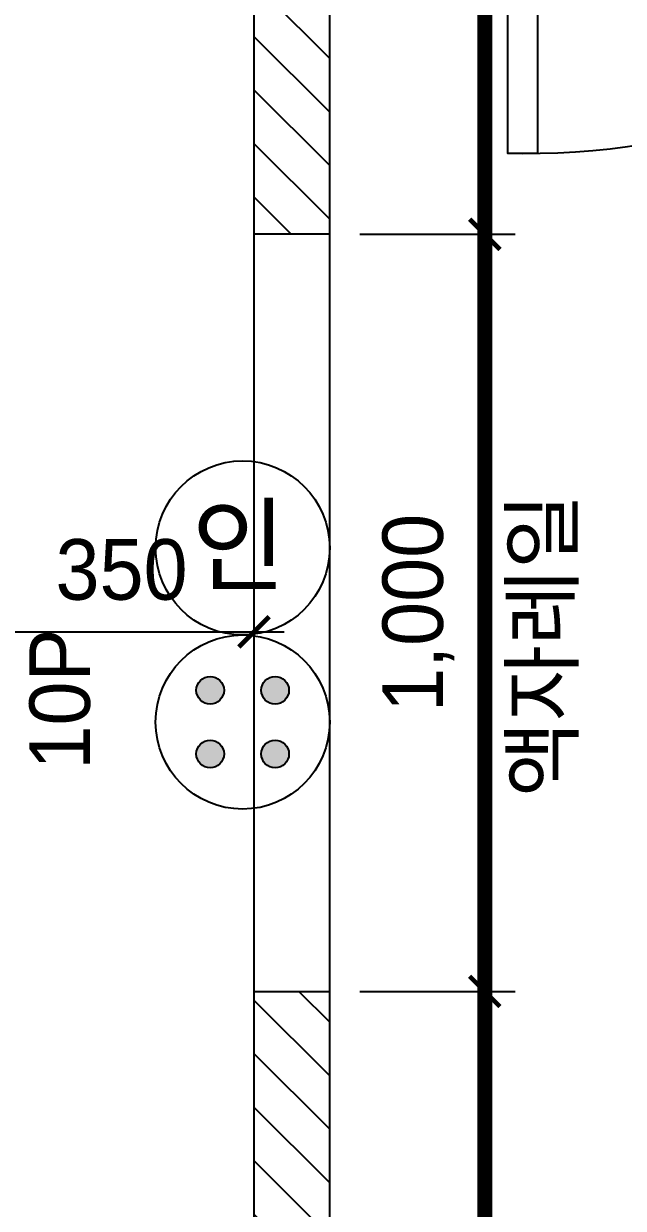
# Model space of a CAD drawing. Header units: millimetres. Extents: x 118028 to 193504, y 42792 to 96100.
# Drawn here: x 180572 to 181364, y 83453 to 85018 of the extents above; entities that cross this region are included whole.
import ezdxf

# ---------------------------------------------------------------- set-up
doc = ezdxf.new("R2010")
doc.units = ezdxf.units.MM
doc.header["$LTSCALE"] = 30
doc.header["$PDMODE"] = 3
doc.linetypes.add('DASHEDX2', pattern=[1.5, 1, -0.5])
doc.linetypes.add('HID', pattern=[2.3, 1.5, -0.8])
doc.layers.get('DEFPOINTS').update_dxf_attribs({"color": 248})
for name, color, linetype in [('0-ELC TEXT', 7, 'Continuous'), ('03-WAL NEW', 3, 'Continuous'), ('07-DIM WAL', 5, 'Continuous'), ('2CONTINUOUS', 2, 'Continuous'), ('3.기호.계단선', 30, 'Continuous'), ('CO-DOOR', 8, 'Continuous'), ('설비', 140, 'Continuous')]:
    doc.layers.add(name, color=color, linetype=linetype)
doc.styles.add('HY 울릉도 L', font='')
doc.styles.add('코레일둥고', font='Korail_Round_Gothic_Medium.ttf')
doc.styles.get('HY 울릉도 L').set_extended_font_data('HY울릉도L')
doc.dimstyles.new('40', dxfattribs={"dimscale": 40, "dimtxt": 2, "dimasz": 1, "dimexe": 1, "dimexo": 1, "dimgap": 1, "dimtad": 1, "dimdec": 0, "dimrnd": 0.05, "dimdsep": 46, "dimlunit": 6, "dimtxsty": 'HY 울릉도 L', "dimblk": 'ARCHTICK', "dimcen": 2.5, "dimdle": 1, "dimclrd": 133, "dimclre": 133, "dimclrt": 30, "dimadec": 0, "dimazin": 0, "dimtfac": 1, "dimtdec": 0, "dimtix": 1, "dimtmove": 2, "dimatfit": 3, "dimldrblk": 'ARCHTICK', "dimfxl": 1, "dimlwd": -1, "dimlwe": -1, "dimarcsym": 0})

# ---------------------------------------------------------------- blocks, each defined once
blk = doc.blocks.new('vusaudeh')
at = {"layer": '2CONTINUOUS'}
blk.add_lwpolyline([(155176.4, 81983.8), (155176.4, 85997.8), (155381.4, 85997.8), (155381.4, 81983.8)], dxfattribs=at)
at = {"layer": 'CO-DOOR'}
blk.add_lwpolyline([(155451.4, 84846.8), (155451.4, 85786.8), (155411.4, 85786.8), (155411.4, 84846.8)], close=True, dxfattribs=at)
blk.add_arc((155442.1, 85761.3), 914.6, 269.3254, 1.5962, dxfattribs=at)
blk = doc.blocks.new('cjswjdehds')
at = {"layer": '03-WAL NEW'}
h = blk.add_hatch(dxfattribs=at)
h.set_pattern_fill('_USER', color=256, scale=50, angle=135, pattern_type=0)
h.set_pattern_definition([(135, (273214.78, -123514.83), (-35.355339, -35.355339), [])])
h.paths.add_polyline_path([(180876.4, 83739.8), (180876.4, 81983.8), (180876.4, 81983.8), (180976.4, 81983.8), (180976.4, 83739.8)])
h.paths.add_polyline_path([(180976.4, 85997.8), (180926.4, 85997.8, 0.414214), (180876.4, 85947.8), (180876.4, 84322.8), (180876.4, 84739.8), (180976.4, 84739.8)])
h.paths.add_polyline_path([(181181.4, 81147.8), (181181.4, 81983.8), (180976.4, 81983.8), (180876.4, 81983.8), (180876.4, 81963.8), (181161.4, 81963.8), (181161.4, 81167.8), (180876.4, 81167.8), (180876.4, 81147.8), (180976.4, 81147.8)])
h.paths.add_polyline_path([(180766.8, 86322.2), (180929.1, 86169.6), (180817.1, 86050.6), (180654.9, 86203.1)], flags=9)
at = {"layer": '03-WAL NEW', "transparency": 33554687}
blk.add_lwpolyline([(180976.4, 85997.8), (180926.4, 85997.8, 0.414214), (180876.4, 85947.8), (180876.4, 81147.8), (180976.4, 81147.8)], format="xyb", dxfattribs=at)
blk.add_lwpolyline([(180876.4, 83739.8), (180976.4, 83739.8), (180976.4, 84739.8), (180876.4, 84739.8)], close=True, dxfattribs=at)
blk.add_blockref('vusaudeh', (25800, 0))
blk = doc.blocks.new('_ArchTick')
at = {"color": 0, "linetype": 'ByBlock', "const_width": 0.15}
blk.add_lwpolyline([(-0.5, -0.5), (0.5, 0.5)], dxfattribs=at)
blk = doc.blocks.new('*D125')
at = {"layer": '07-DIM WAL', "color": 133, "transparency": 16777216}
for p, q in [((180526.4, 84254.8), (180526.4, 84254.8)), ((180876.4, 84254.8), (180876.4, 84254.8)), ((180486.4, 84214.8), (180916.4, 84214.8))]:
    blk.add_line(p, q, dxfattribs=at)
at = {"layer": 'DEFPOINTS', "color": 0, "transparency": 16777216}
for p in [(180526.4, 84214.8), (180876.4, 84214.8), (180876.4, 84214.8)]:
    blk.add_point(p, dxfattribs=at)
at = {"layer": '07-DIM WAL', "color": 133, "transparency": 16777216, "xscale": 40, "yscale": 40, "zscale": 40, "rotation": 180}
blk.add_blockref('_ArchTick', (180526.4, 84214.8), dxfattribs=at)
at = {"layer": '07-DIM WAL', "color": 133, "transparency": 16777216, "xscale": 40, "yscale": 40, "zscale": 40}
blk.add_blockref('_ArchTick', (180876.4, 84214.8), dxfattribs=at)
at = {"layer": '07-DIM WAL', "color": 30, "transparency": 16777216, "insert": (180701.4, 84296.6), "char_height": 80, "attachment_point": 5, "style": 'HY 울릉도 L'}
blk.add_mtext('350', dxfattribs=at)
blk = doc.blocks.new('4RNZHS')
at = {"layer": '설비'}
h = blk.add_hatch(color=140, dxfattribs=at)
edge = h.paths.add_edge_path()
edge.add_arc((244434.2, 96095.3), 18.3, -90, 270, ccw=False)
h = blk.add_hatch(color=140, dxfattribs=at)
edge = h.paths.add_edge_path()
edge.add_arc((244520, 96095.3), 18.3, 270, 630)
h = blk.add_hatch(color=140, dxfattribs=at)
edge = h.paths.add_edge_path()
edge.add_arc((244434.2, 96011.2), 18.3, -90, 270, ccw=False)
h = blk.add_hatch(color=140, dxfattribs=at)
edge = h.paths.add_edge_path()
edge.add_arc((244520, 96011.2), 18.3, 270, 630)
at = {"layer": '설비', "color": 140}
for centre, radius in [((244477.1, 96053.3), 115), ((244434.2, 96095.3), 18.3), ((244520, 96095.3), 18.3), ((244434.2, 96011.2), 18.3), ((244520, 96011.2), 18.3)]:
    blk.add_circle(centre, radius, dxfattribs=at)
blk = doc.blocks.new('DLSXJSPT')
at = {"layer": '설비', "color": 140}
blk.add_circle((242956, 103418.4), 115, dxfattribs=at)
at = {"layer": '설비', "color": 140, "style": '코레일둥고'}
blk.add_text('인', height=100, dxfattribs=at).set_placement((242888.1, 103372))
blk = doc.blocks.new('*D375')
at = {"layer": '07-DIM WAL', "color": 133, "transparency": 16777216}
for p, q in [((181181.4, 83699.8), (181181.4, 84779.8)), ((181016.4, 84739.8), (181221.4, 84739.8)), ((181016.4, 83739.8), (181221.4, 83739.8))]:
    blk.add_line(p, q, dxfattribs=at)
at = {"layer": 'DEFPOINTS', "color": 0, "transparency": 16777216}
for p in [(180976.4, 84739.8), (181181.4, 84739.8), (180976.4, 83739.8)]:
    blk.add_point(p, dxfattribs=at)
at = {"layer": '07-DIM WAL', "color": 133, "transparency": 16777216, "xscale": 40, "yscale": 40, "zscale": 40}
for p, rotation in [((181181.4, 84739.8), 90), ((181181.4, 83739.8), 270)]:
    blk.add_blockref('_ArchTick', p, dxfattribs=dict(at, rotation=rotation))
at = {"layer": '07-DIM WAL', "color": 30, "transparency": 16777216, "insert": (181093.5, 84239.8), "char_height": 80, "attachment_point": 5, "rotation": 90, "style": 'HY 울릉도 L'}
blk.add_mtext('1,000', dxfattribs=at)
blk = doc.blocks.new('*D376')
at = {"layer": '07-DIM WAL', "color": 133, "transparency": 16777216}
for p, q in [((181181.4, 84699.8), (181181.4, 86037.8)), ((181016.4, 85997.8), (181221.4, 85997.8)), ((181016.4, 84739.8), (181221.4, 84739.8))]:
    blk.add_line(p, q, dxfattribs=at)
at = {"layer": 'DEFPOINTS', "color": 0, "transparency": 16777216}
for p in [(180976.4, 85997.8), (181181.4, 85997.8), (180976.4, 84739.8)]:
    blk.add_point(p, dxfattribs=at)
at = {"layer": '07-DIM WAL', "color": 133, "transparency": 16777216, "xscale": 40, "yscale": 40, "zscale": 40}
for p, rotation in [((181181.4, 85997.8), 90), ((181181.4, 84739.8), 270)]:
    blk.add_blockref('_ArchTick', p, dxfattribs=dict(at, rotation=rotation))
at = {"layer": '07-DIM WAL', "color": 30, "transparency": 16777216, "insert": (181093.5, 85368.8), "char_height": 80, "attachment_point": 5, "rotation": 90, "style": 'HY 울릉도 L'}
blk.add_mtext('1,258', dxfattribs=at)
blk = doc.blocks.new('*D377')
at = {"layer": '07-DIM WAL', "color": 133, "transparency": 16777216}
for p, q in [((181181.4, 83779.8), (181181.4, 81943.8)), ((181016.4, 83739.8), (181221.4, 83739.8)), ((181068.9, 81983.8), (181221.4, 81983.8))]:
    blk.add_line(p, q, dxfattribs=at)
at = {"layer": 'DEFPOINTS', "color": 0, "transparency": 16777216}
for p in [(180976.4, 83739.8), (181028.9, 81983.8), (181181.4, 81983.8)]:
    blk.add_point(p, dxfattribs=at)
at = {"layer": '07-DIM WAL', "color": 133, "transparency": 16777216, "xscale": 40, "yscale": 40, "zscale": 40}
for p, rotation in [((181181.4, 83739.8), 90), ((181181.4, 81983.8), 270)]:
    blk.add_blockref('_ArchTick', p, dxfattribs=dict(at, rotation=rotation))
at = {"layer": '07-DIM WAL', "color": 30, "transparency": 16777216, "insert": (181094.3, 82861.8), "char_height": 80, "attachment_point": 5, "rotation": 90, "style": 'HY 울릉도 L'}
blk.add_mtext('1,756', dxfattribs=at)

msp = doc.modelspace()

# ---------------------------------------------------------------- linework, layer by layer
at = {"layer": '3.기호.계단선', "linetype": 'HID', "const_width": 20}
msp.add_lwpolyline([(181181.4, 85786.8), (181181.4, 82676.8)], dxfattribs=at)

# ---------------------------------------------------------------- block references
msp.add_blockref('cjswjdehds', (0, 0))
at = {"layer": '설비'}
for name, p in [('DLSXJSPT', (-62094.6, -19092.8)), ('4RNZHS', (-63615.7, -11957.7))]:
    msp.add_blockref(name, p, dxfattribs=at)

# ---------------------------------------------------------------- texts
at = {"layer": '0-ELC TEXT', "color": 7, "linetype": 'DASHEDX2', "style": '코레일둥고'}
msp.add_text('10P', height=80, rotation=90, dxfattribs=at).set_placement((180659.6, 84032.8))
at = {"layer": '3.기호.계단선', "linetype": 'HID', "style": '코레일둥고'}
msp.add_text('액자레일', height=80, rotation=90, dxfattribs=at).set_placement((181297, 83996.4))

# ---------------------------------------------------------------- dimensions: what is measured, and where the dimension line sits
at = {"layer": '07-DIM WAL'}
for base, p1, p2, picture, middle in [((181181.4, 85997.8), (180976.4, 84739.8), (180976.4, 85997.8), '*D376', (181093.5, 85368.8)), ((181181.4, 84739.8), (180976.4, 83739.8), (180976.4, 84739.8), '*D375', (181093.5, 84239.8)), ((181181.4, 81983.8), (180976.4, 83739.8), (181028.9, 81983.8), '*D377', (181094.3, 82861.8))]:
    dim = msp.add_linear_dim(base=base, p1=p1, p2=p2, angle=90, dimstyle='40', dxfattribs=at)
    dim.commit()
    dim.dimension.update_dxf_attribs({"geometry": picture, "text_midpoint": middle})
dim = msp.add_linear_dim(base=(180876.4, 84214.8), p1=(180526.4, 84214.8), p2=(180876.4, 84214.8), dimstyle='40', dxfattribs=at)
dim.commit()
dim.dimension.update_dxf_attribs({"geometry": '*D125', "text_midpoint": (180701.4, 84296.6)})

doc.saveas('drawing.dxf')
